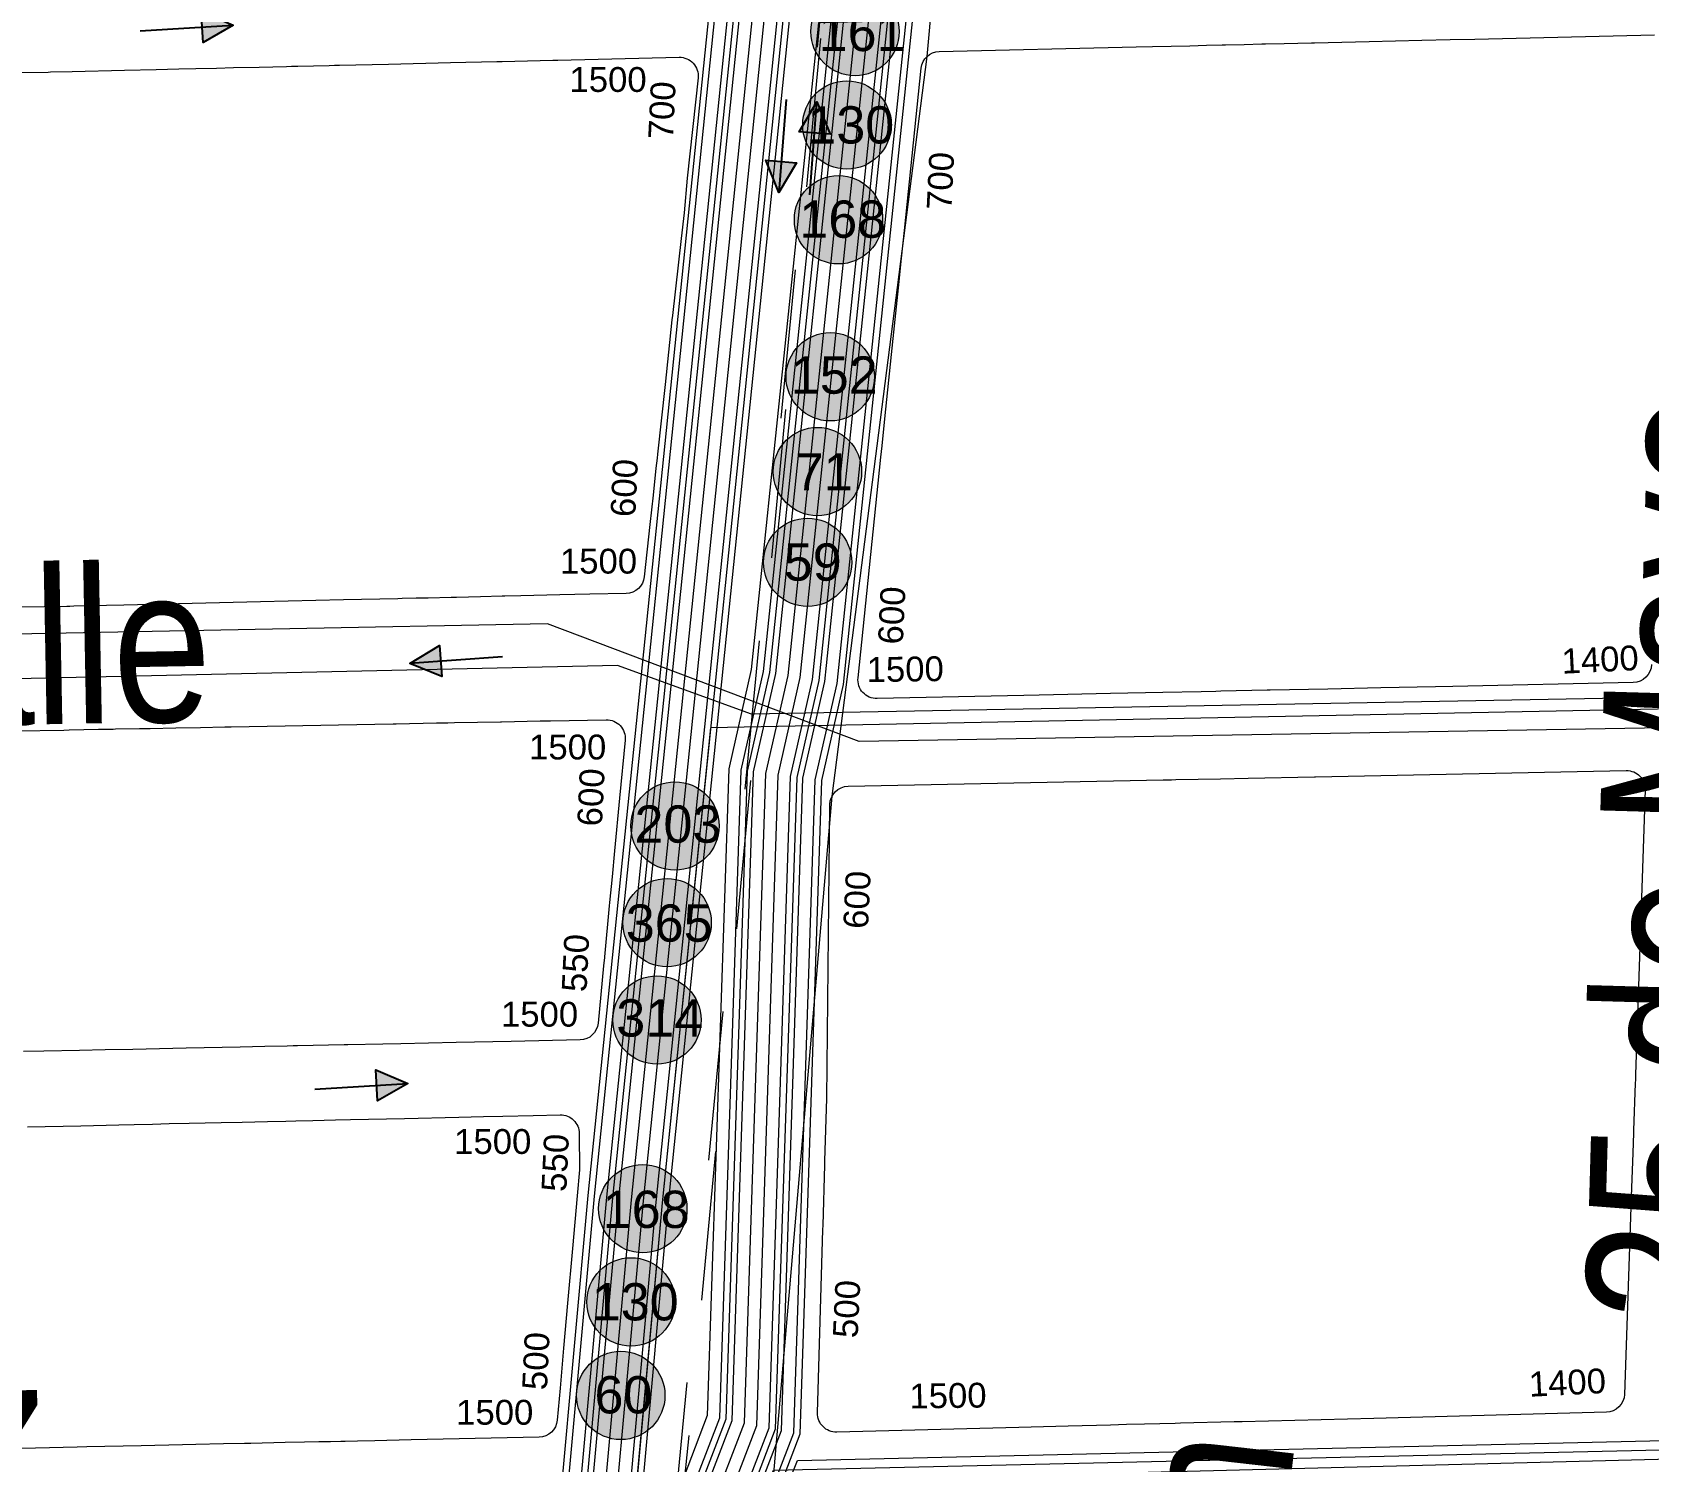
# Model space of a CAD drawing. Header units: millimetres. Extents: x 11558 to 23675, y 49449 to 61482.
# Drawn here: x 19502.2 to 19762.5, y 53955.4 to 54185.5 of the extents above; entities that cross this region are included whole.
import ezdxf

# ---------------------------------------------------------------- set-up
doc = ezdxf.new("R2010")
doc.units = ezdxf.units.MM
doc.linetypes.add('ACAD_ISO03W100', pattern=[30, 12, -18])
for name, color, linetype in [('0. plano base - nombres calles', 22, 'Continuous'), ('0. Plano Base - PLANO', 254, 'Continuous'), ('0. Plano base - sentido calles', 253, 'Continuous'), ('0.BARRIOS - DIVISIÓN', 12, 'ACAD_ISO03W100'), ('7. puesta en valor CC la lucila', 212, 'Continuous'), ('numeración', 7, 'Continuous')]:
    doc.layers.add(name, color=color, linetype=linetype)
for name, color, linetype, true_color in [('Linea 130 IDA', 7, 'Continuous', 0x26921c), ('Linea 130 REGRESO', 7, 'Continuous', 0x7a5c00), ('Linea 133 ida', 7, 'Continuous', 0x940000), ('Linea 152 IDA', 7, 'Continuous', 0x070721), ('Linea 152 REGRESO', 7, 'Continuous', 0xff0a0a), ('Linea 161 ida', 7, 'Continuous', 0xd16b6b), ('linea 161 vuelta', 7, 'Continuous', 0x9d070c), ('Linea 168 IDA', 7, 'Continuous', 0x1a1a1a), ('Linea 168 REGRESO', 7, 'Continuous', 0x330000), ('Linea 184 REGRESO', 7, 'Continuous', 0x18f75b), ('Linea 19 Estación Carapachay', 7, 'Continuous', 0xa80000), ('Linea 19 Plaza Miserere', 7, 'Continuous', 0x575757), ('Linea 203 IDA', 7, 'Continuous', 0xc2c200), ('Linea 203 REGRESO', 7, 'Continuous', 0x9e7700), ('Linea 21 IDA Ramal F', 7, 'Continuous', 0x001861), ('Linea 21 IDA Ramal G', 7, 'Continuous', 0x001861), ('Linea 314 IDA', 7, 'Continuous', 0x141414), ('Linea 314 REGRESO', 7, 'Continuous', 0xe00000), ('Linea 365 IDA', 7, 'Continuous', 0xdb6e00), ('Linea 365 REGRESO', 7, 'Continuous', 0xcc3300), ('Linea 59 Por Barrio Golf IDA', 7, 'Continuous', 0x007038), ('Linea 59 Por Barrio Golf VUELTA', 7, 'Continuous', 0xffd147), ('Linea 59 Por la Lucila IDA', 7, 'Continuous', 0x007038), ('Linea 60 Barracas VUELTA', 7, 'Continuous', 0xbcab76), ('Linea 60 Constitución-barramcas x Fleming IDA', 7, 'Continuous', 0x660000), ('Linea 60 Constitución-barrancas x Fleming VUELTA', 7, 'Continuous', 0xbcab76), ('Linea 71 IDA', 7, 'Continuous', 0xff2424), ('Linea 71 REGRESO', 7, 'Continuous', 0x2e62ff)]:
    doc.layers.add(name, color=color, linetype=linetype, true_color=true_color)
doc.layers.get('7. puesta en valor CC la lucila').off()
doc.styles.get("Standard").update_dxf_attribs({"font": 'arial.ttf'})

# ---------------------------------------------------------------- blocks, each defined once
blk = doc.blocks.new('MANZANAS')
at = {"layer": '0. Plano Base - PLANO', "color": 0, "linetype": 'Continuous', "lineweight": 5}
for points in [[(5639761.08, 6178254.13, -0.397529), (5639759.81, 6178250.21), (5639734.32, 6178236.28), (5639731.87, 6178234.94), (5639724.15, 6178230.72), (5639716.64, 6178226.62), (5639708.48, 6178222.15), (5639708.05, 6178221.92), (5639701.52, 6178218.35), (5639700.81, 6178217.96), (5639698.74, 6178216.83), (5639693.34, 6178213.88), (5639685.92, 6178209.82), (5639675.84, 6178204.32), (5639673.67, 6178203.13), (5639652.93, 6178191.79, -0.451075), (5639648.7, 6178193.32), (5639635.57, 6178226.57), (5639634.9, 6178228.28), (5639633.3, 6178232.33), (5639631.57, 6178236.71), (5639628.53, 6178244.4), (5639625.52, 6178252.03), (5639623.75, 6178256.51), (5639622.11, 6178260.67), (5639612.45, 6178285.12, -0.377707), (5639613.8, 6178288.85), (5639641.58, 6178304.11), (5639643.9, 6178305.38), (5639649.17, 6178308.27), (5639651.53, 6178309.57), (5639653.72, 6178310.78), (5639654.22, 6178311.05), (5639656.86, 6178312.5), (5639659.32, 6178313.85), (5639659.84, 6178314.14), (5639662.5, 6178315.6), (5639666.37, 6178317.72), (5639666.79, 6178317.95), (5639674.5, 6178322.19), (5639681.94, 6178326.28), (5639685.91, 6178328.46), (5639689.42, 6178330.39), (5639714.79, 6178344.32, -0.431742)], [(5639484.1, 6178217.62), (5639487.98, 6178219.75), (5639488.32, 6178219.94), (5639491.38, 6178221.62), (5639498.79, 6178225.7), (5639503.23, 6178228.13), (5639506.43, 6178229.89), (5639508.83, 6178231.21), (5639511.77, 6178232.83), (5639514.14, 6178234.13), (5639517.77, 6178236.12), (5639521.62, 6178238.24), (5639522.35, 6178238.64), (5639523.26, 6178239.14), (5639527.64, 6178241.55), (5639528.42, 6178241.98), (5639529.13, 6178242.37), (5639536.05, 6178246.17), (5639544.78, 6178250.97), (5639551.34, 6178254.57), (5639552.1, 6178254.99), (5639559.21, 6178258.9), (5639559.86, 6178259.26), (5639559.93, 6178259.3), (5639577.05, 6178268.7, -0.453026), (5639581.29, 6178267.16), (5639587.19, 6178252.04), (5639589.31, 6178246.84), (5639590.79, 6178242.98), (5639595.26, 6178231.32), (5639595.52, 6178230.66), (5639599.32, 6178220.93), (5639603.42, 6178210.41), (5639603.67, 6178209.78), (5639604.25, 6178208.28), (5639605.84, 6178204.21), (5639607.57, 6178199.78), (5639610.64, 6178191.91, -0.376433), (5639609.29, 6178188.19), (5639604.15, 6178185.37), (5639599.92, 6178183.04), (5639594.41, 6178180.02), (5639592.17, 6178178.79), (5639591.77, 6178178.56), (5639588.71, 6178176.89), (5639585.34, 6178175.03), (5639584.59, 6178174.62), (5639581.35, 6178172.84), (5639579.63, 6178171.89), (5639577.67, 6178170.82), (5639577.03, 6178170.47), (5639569.39, 6178166.27), (5639557.67, 6178159.83), (5639546.11, 6178153.47), (5639538.39, 6178149.23), (5639533.48, 6178146.53), (5639531.33, 6178145.35), (5639530.73, 6178145.02), (5639530.33, 6178144.8), (5639523.85, 6178141.29)], [(5639532.35, 6178123.27), (5639539.08, 6178126.93), (5639539.83, 6178127.34), (5639543.99, 6178129.61), (5639546.06, 6178130.73), (5639546.38, 6178130.91), (5639549.8, 6178132.76), (5639551.12, 6178133.48), (5639551.31, 6178133.58), (5639554.93, 6178135.55), (5639558.39, 6178137.44), (5639561.87, 6178139.33), (5639562.74, 6178139.8), (5639570.4, 6178143.97), (5639577.92, 6178148.06), (5639585.64, 6178152.26), (5639586.1, 6178152.51), (5639591.79, 6178155.6), (5639593.39, 6178156.48), (5639594.32, 6178156.98), (5639600.86, 6178160.54), (5639600.97, 6178160.6), (5639606.44, 6178163.58), (5639607.92, 6178164.38), (5639615.81, 6178168.67, -0.448056), (5639620.03, 6178167.16), (5639623.54, 6178158.46), (5639626.74, 6178150.53), (5639628.3, 6178146.66), (5639629.87, 6178142.79), (5639630.06, 6178142.31), (5639633.16, 6178134.64), (5639633.2, 6178134.54), (5639633.7, 6178133.31), (5639637.17, 6178124.73, -0.380565), (5639635.83, 6178120.97), (5639626.08, 6178115.64), (5639618.31, 6178111.4), (5639610.49, 6178107.12), (5639607.98, 6178105.75), (5639603, 6178103.03), (5639602.5, 6178102.76), (5639595.89, 6178099.15), (5639595.3, 6178098.82), (5639594.44, 6178098.35), (5639591.29, 6178096.63), (5639587.79, 6178094.72), (5639580.17, 6178090.55), (5639572.63, 6178086.43), (5639568.73, 6178084.3), (5639565.1, 6178082.32), (5639560.05, 6178079.56), (5639557.2, 6178078)], [(5639563.33, 6178067.54), (5639570.85, 6178071.66), (5639576.21, 6178074.6), (5639578.38, 6178075.79), (5639581, 6178077.23), (5639583.33, 6178078.51), (5639586.16, 6178080.06), (5639590.68, 6178082.54), (5639593.67, 6178084.18), (5639597.23, 6178086.13), (5639599.83, 6178087.55), (5639601.22, 6178088.32), (5639603.62, 6178089.63), (5639606.85, 6178091.4), (5639608.96, 6178092.56), (5639616.56, 6178096.73), (5639624.25, 6178100.94), (5639627.71, 6178102.84), (5639630.45, 6178104.34), (5639634.76, 6178106.7), (5639638.56, 6178108.79, -0.419222), (5639642.66, 6178107.56), (5639645.38, 6178102.38), (5639646.98, 6178098.5), (5639650.23, 6178090.61), (5639653.59, 6178082.47), (5639656.36, 6178075.73), (5639658.83, 6178069.73), (5639660.8, 6178064.96, -0.382378), (5639659.47, 6178061.19), (5639641.41, 6178051.31), (5639636.26, 6178048.49), (5639633.83, 6178047.16), (5639632.08, 6178046.2), (5639631.44, 6178045.85), (5639629.99, 6178045.06), (5639628.34, 6178044.16), (5639626.3, 6178043.04), (5639623.59, 6178041.56), (5639618.76, 6178038.91), (5639617.86, 6178038.42), (5639614.89, 6178036.8), (5639610.96, 6178034.65), (5639609.06, 6178033.61), (5639603.24, 6178030.42), (5639595.58, 6178026.23), (5639594.19, 6178025.47), (5639588.3, 6178022.25), (5639585.78, 6178020.87)]]:
    blk.add_lwpolyline(points, format="xyb", dxfattribs=at)
blk.add_lwpolyline([(5639697.46, 6178085.33), (5639684.6, 6178111.94), (5639684.32, 6178112.53), (5639680.08, 6178121.31), (5639679.89, 6178121.72), (5639679.79, 6178121.9), (5639675.44, 6178130.91), (5639654.07, 6178173.14, -0.405224), (5639655.31, 6178177.13), (5639699.83, 6178201.41), (5639701.05, 6178202.07), (5639701.66, 6178202.4), (5639707.95, 6178205.83), (5639711.88, 6178207.98), (5639721.27, 6178213.09), (5639721.39, 6178213.16), (5639765.34, 6178237.12, -0.430242), (5639769.49, 6178235.78), (5639789.22, 6178194.38), (5639789.58, 6178193.63), (5639789.81, 6178193.14), (5639793.09, 6178186.26), (5639793.27, 6178185.9), (5639794.66, 6178182.98), (5639797.04, 6178177.98), (5639811.38, 6178147.88, -0.396725), (5639810.12, 6178143.97), (5639777.33, 6178125.84), (5639758.76, 6178115.58), (5639758.61, 6178115.5), (5639757.65, 6178114.97), (5639750.07, 6178110.79), (5639749.34, 6178110.38), (5639747.18, 6178109.19), (5639745.01, 6178107.99), (5639742.49, 6178106.6), (5639740.23, 6178105.35), (5639734.26, 6178102.05), (5639727.31, 6178098.21), (5639701.61, 6178084.01, -0.430381)], format="xyb", close=True, dxfattribs=at)
blk = doc.blocks.new('59 ida')
at = {"layer": 'Linea 59 Por la Lucila IDA', "lineweight": 211, "true_color": 0xededed}
h = blk.add_hatch(color=7, dxfattribs=at)
h.dxf.hatch_style = 1
edge = h.paths.add_edge_path()
edge.add_arc((0, 0), 7.11, 0, 360)
at = {"layer": 'Linea 59 Por la Lucila IDA', "lineweight": 9}
blk.add_circle((0, 0), 7.11, dxfattribs=at)
at = {"layer": 'Linea 59 Por la Lucila IDA', "lineweight": 15, "insert": (-3.84, 3.05), "char_height": 6, "attachment_point": 1}
blk.add_mtext_dynamic_manual_height_columns('59', width=16.4579, gutter_width=12.5, heights=[0], dxfattribs=at)
blk = doc.blocks.new('60 vuelta')
at = {"layer": 'Linea 60 Constitución-barrancas x Fleming VUELTA', "lineweight": 211, "true_color": 0xededed}
h = blk.add_hatch(color=7, dxfattribs=at)
h.dxf.hatch_style = 1
edge = h.paths.add_edge_path()
edge.add_arc((0, 0), 7.11, 0, 360)
at = {"layer": 'Linea 60 Barracas VUELTA', "lineweight": 9}
blk.add_circle((0, 0), 7.11, dxfattribs=at)
at = {"layer": 'Linea 60 Barracas VUELTA', "lineweight": 15, "insert": (-4.24, 3.11), "char_height": 6, "attachment_point": 1}
blk.add_mtext_dynamic_manual_height_columns('60', width=16.4579, gutter_width=12.5, heights=[0], dxfattribs=at)
blk = doc.blocks.new('71 vuelta')
at = {"layer": 'Linea 71 REGRESO', "lineweight": 211, "true_color": 0xededed}
h = blk.add_hatch(color=7, dxfattribs=at)
h.dxf.hatch_style = 1
edge = h.paths.add_edge_path()
edge.add_arc((0, 0), 7.11, 0, 360)
at = {"layer": 'Linea 71 REGRESO', "lineweight": 9}
blk.add_circle((0, 0), 7.11, dxfattribs=at)
at = {"layer": 'Linea 71 REGRESO', "lineweight": 15, "insert": (-3.64, 2.95), "char_height": 6, "attachment_point": 1}
blk.add_mtext_dynamic_manual_height_columns('71', width=16.4579, gutter_width=12.5, heights=[0], dxfattribs=at)
blk = doc.blocks.new('130 ida')
at = {"layer": 'Linea 130 IDA', "lineweight": 211, "true_color": 0xededed}
h = blk.add_hatch(color=7, dxfattribs=at)
h.dxf.hatch_style = 1
edge = h.paths.add_edge_path()
edge.add_arc((0, 0), 7.11, 0, 360)
at = {"layer": 'Linea 130 IDA', "lineweight": 9}
blk.add_circle((0, 0), 7.11, dxfattribs=at)
at = {"layer": 'Linea 130 IDA', "lineweight": 211, "insert": (-6.31, 3.02), "char_height": 6, "attachment_point": 1}
blk.add_mtext_dynamic_manual_height_columns('130', width=19.512, gutter_width=12.5, heights=[0], dxfattribs=at)
blk = doc.blocks.new('130 vuelta')
at = {"layer": 'Linea 130 REGRESO', "lineweight": 211, "true_color": 0xededed}
h = blk.add_hatch(color=7, dxfattribs=at)
h.dxf.hatch_style = 1
edge = h.paths.add_edge_path()
edge.add_arc((0, 0), 7.11, 0, 360)
at = {"layer": 'Linea 130 REGRESO', "lineweight": 9}
blk.add_circle((0, 0), 7.11, dxfattribs=at)
at = {"layer": 'Linea 130 REGRESO', "lineweight": 211, "insert": (-6.36, 3.02), "char_height": 6, "attachment_point": 1}
blk.add_mtext_dynamic_manual_height_columns('130', width=7.0238, gutter_width=12.5, heights=[0], dxfattribs=at)
blk = doc.blocks.new('152 vuelta')
at = {"layer": 'Linea 152 REGRESO', "lineweight": 211, "true_color": 0xededed}
h = blk.add_hatch(color=7, dxfattribs=at)
h.dxf.hatch_style = 1
edge = h.paths.add_edge_path()
edge.add_arc((0, 0), 7.11, 0, 360)
at = {"layer": 'Linea 152 REGRESO', "lineweight": 9}
blk.add_circle((0, 0), 7.11, dxfattribs=at)
at = {"layer": 'Linea 152 REGRESO', "lineweight": 15, "insert": (-6.34, 3.27), "char_height": 6, "attachment_point": 1}
blk.add_mtext_dynamic_manual_height_columns('152', width=16.4579, gutter_width=12.5, heights=[0], dxfattribs=at)
blk = doc.blocks.new('161 ida')
at = {"layer": 'Linea 161 ida', "lineweight": 211, "true_color": 0xededed}
h = blk.add_hatch(color=7, dxfattribs=at)
h.dxf.hatch_style = 1
edge = h.paths.add_edge_path()
edge.add_arc((0, 0), 7.11, 0, 360)
at = {"layer": 'Linea 161 ida', "lineweight": 9}
blk.add_circle((0, 0), 7.11, dxfattribs=at)
at = {"layer": 'Linea 161 ida', "lineweight": 15, "insert": (-5.85, 2.85), "char_height": 6, "attachment_point": 1}
blk.add_mtext_dynamic_manual_height_columns('161', width=16.4579, gutter_width=12.5, heights=[0], dxfattribs=at)
blk = doc.blocks.new('168 vuelta')
at = {"layer": 'Linea 168 IDA', "lineweight": 211, "true_color": 0xededed}
h = blk.add_hatch(color=7, dxfattribs=at)
h.dxf.hatch_style = 1
edge = h.paths.add_edge_path()
edge.add_arc((0, 0), 7.11, 0, 360)
at = {"layer": 'Linea 168 IDA', "lineweight": 9}
blk.add_circle((0, 0), 7.11, dxfattribs=at)
at = {"layer": 'Linea 168 IDA', "lineweight": 15, "insert": (-6.45, 2.89), "char_height": 6, "attachment_point": 1}
blk.add_mtext_dynamic_manual_height_columns('168', width=16.4579, gutter_width=12.5, heights=[0], dxfattribs=at)
blk = doc.blocks.new('168 ida')
at = {"layer": 'Linea 168 REGRESO', "lineweight": 211, "true_color": 0xededed}
h = blk.add_hatch(color=7, dxfattribs=at)
h.dxf.hatch_style = 1
edge = h.paths.add_edge_path()
edge.add_arc((0, 0), 7.11, 0, 360)
at = {"layer": 'Linea 168 REGRESO', "lineweight": 9}
blk.add_circle((0, 0), 7.11, dxfattribs=at)
at = {"layer": 'Linea 168 REGRESO', "lineweight": 15, "insert": (-6.3, 3.1), "char_height": 6, "attachment_point": 1}
blk.add_mtext_dynamic_manual_height_columns('168', width=16.4579, gutter_width=12.5, heights=[0], dxfattribs=at)
blk = doc.blocks.new('203 vuelta')
at = {"layer": 'Linea 203 REGRESO', "lineweight": 211, "true_color": 0xededed}
h = blk.add_hatch(color=7, dxfattribs=at)
h.dxf.hatch_style = 1
edge = h.paths.add_edge_path()
edge.add_arc((0, 0), 7.11, 0, 360)
at = {"layer": 'Linea 203 REGRESO', "lineweight": 9}
blk.add_circle((0, 0), 7.11, dxfattribs=at)
at = {"layer": 'Linea 203 REGRESO', "lineweight": 15, "insert": (-6.52, 3.31), "char_height": 6, "attachment_point": 1}
blk.add_mtext_dynamic_manual_height_columns('203', width=16.4579, gutter_width=12.5, heights=[0], dxfattribs=at)
blk = doc.blocks.new('314 vuelta')
at = {"layer": 'Linea 314 REGRESO', "lineweight": 211, "true_color": 0xededed}
h = blk.add_hatch(color=7, dxfattribs=at)
h.dxf.hatch_style = 1
edge = h.paths.add_edge_path()
edge.add_arc((0, 0), 7.11, 0, 360)
at = {"layer": 'Linea 314 REGRESO', "lineweight": 9}
blk.add_circle((0, 0), 7.11, dxfattribs=at)
at = {"layer": 'Linea 314 REGRESO', "lineweight": 211, "insert": (-6.55, 3.33), "char_height": 6, "attachment_point": 1}
blk.add_mtext_dynamic_manual_height_columns('314', width=8.0914, gutter_width=12.5, heights=[0], dxfattribs=at)
blk = doc.blocks.new('365 vuelta')
at = {"layer": 'Linea 365 REGRESO', "lineweight": 211, "true_color": 0xededed}
h = blk.add_hatch(color=7, dxfattribs=at)
h.dxf.hatch_style = 1
edge = h.paths.add_edge_path()
edge.add_arc((0, 0), 7.11, 0, 360)
at = {"layer": 'Linea 365 REGRESO', "lineweight": 9}
blk.add_circle((0, 0), 7.11, dxfattribs=at)
at = {"layer": 'Linea 365 REGRESO', "lineweight": 211, "insert": (-6.65, 2.93), "char_height": 6, "attachment_point": 1}
blk.add_mtext_dynamic_manual_height_columns('365', width=11.0529, gutter_width=12.5, heights=[0], dxfattribs=at)

msp = doc.modelspace()

# ---------------------------------------------------------------- hatches: boundary and pattern name
at = {"layer": '0. Plano base - sentido calles', "linetype": 'Continuous', "lineweight": 25, "ltscale": 2, "true_color": 0x1a1a1a}
h = msp.add_hatch(color=250, dxfattribs=at)
h.dxf.hatch_style = 1
h.paths.add_polyline_path([(19534.53, 54186.7), (19529.39, 54188.89), (19529.54, 54186.39)])
h.paths.add_polyline_path([(19534.53, 54186.7), (19529.54, 54186.39), (19529.69, 54183.9)])
h = msp.add_hatch(color=250, dxfattribs=at)
h.dxf.hatch_style = 1
h.paths.add_polyline_path([(19628.54, 54174.33), (19625.66, 54169.54), (19628.15, 54169.34)])
h.paths.add_polyline_path([(19628.54, 54174.33), (19628.15, 54169.34), (19630.65, 54169.15)])
h = msp.add_hatch(color=250, dxfattribs=at)
h.dxf.hatch_style = 1
h.paths.add_polyline_path([(19622.39, 54159.76), (19625.27, 54164.55), (19622.78, 54164.75)])
h.paths.add_polyline_path([(19622.39, 54159.76), (19622.78, 54164.75), (19620.29, 54164.94)])
h = msp.add_hatch(color=250, dxfattribs=at)
h.dxf.hatch_style = 1
h.paths.add_polyline_path([(19562.96, 54083.95), (19568.13, 54081.82), (19567.95, 54084.31)])
h.paths.add_polyline_path([(19562.96, 54083.95), (19567.95, 54084.31), (19567.77, 54086.81)])
h = msp.add_hatch(color=250, dxfattribs=at)
h.dxf.hatch_style = 1
h.paths.add_polyline_path([(19562.64, 54016.34), (19557.5, 54018.53), (19557.65, 54016.03)])
h.paths.add_polyline_path([(19562.64, 54016.34), (19557.65, 54016.03), (19557.8, 54013.54)])

# ---------------------------------------------------------------- linework, layer by layer
at = {"layer": '0. Plano base - sentido calles', "color": 250, "linetype": 'Continuous', "lineweight": 25, "ltscale": 2, "true_color": 0x1a1a1a}
for points in [[(19519.56, 54185.79), (19534.53, 54186.7), (19529.69, 54183.9), (19529.39, 54188.89), (19534.53, 54186.7)], [(19623.56, 54174.72), (19622.39, 54159.76), (19620.29, 54164.94), (19625.27, 54164.55), (19622.39, 54159.76)], [(19627.38, 54159.37), (19628.54, 54174.33), (19630.65, 54169.15), (19625.66, 54169.54), (19628.54, 54174.33)], [(19577.93, 54085.03), (19562.96, 54083.95), (19567.77, 54086.81), (19568.13, 54081.82), (19562.96, 54083.95)], [(19547.67, 54015.43), (19562.64, 54016.34), (19557.8, 54013.54), (19557.5, 54018.53), (19562.64, 54016.34)]]:
    msp.add_lwpolyline(points, dxfattribs=at)
at = {"layer": '0.BARRIOS - DIVISIÓN', "color": 14, "lineweight": 18, "ltscale": 2}
for points in [[(19746.68, 55789.02), (19726.12, 55476.55), (19705.29, 55342.21), (19682.91, 54948.63), (19661.94, 54643.15), (19640.4, 54304.03), (19607.91, 53959.65), (19567.75, 53570.63), (19550.03, 53389.45), (19077.25, 53357.53), (18962.05, 53342.81), (18817.78, 53351.07), (18595.68, 53358.57), (18202.92, 53380.53), (17765.7, 53372.91), (17659.73, 53390.45), (17637.92, 53679.7), (17639.89, 53799.72), (17625.59, 53940.22), (17597.55, 54075.9), (17579.24, 54125.09), (17580.44, 54241.86), (17585.92, 54374.44), (17552.48, 55699.13)], [(20104.45, 53325.35), (19550.03, 53389.45), (19587.83, 53765.14), (19640.4, 54304.03), (19661.94, 54643.15), (19682.91, 54948.63), (19694.1, 55145.42), (19705.29, 55342.21), (19726.12, 55476.55), (19746.67, 55788.87)]]:
    msp.add_lwpolyline(points, dxfattribs=at)
at = {"layer": 'Linea 130 IDA', "lineweight": 15}
msp.add_lwpolyline([(19619.32, 54239.28), (19594.64, 53998.01), (19581.38, 53852.21), (19557.85, 53617.71), (19557.94, 53604.22), (19529.16, 53325.04)], dxfattribs=at)
at = {"layer": 'Linea 130 REGRESO', "lineweight": 15}
msp.add_lwpolyline([(19550.19, 53372.79), (19566.86, 53533.96), (19587.7, 53735.63), (19609.72, 53948.66), (19614.87, 53962.1), (19618.32, 54066.49), (19621.9, 54082.33), (19645.87, 54312.66)], dxfattribs=at)
at = {"layer": 'Linea 133 ida', "lineweight": 15}
msp.add_lwpolyline([(19562.59, 53365.53), (19583.19, 53563.54), (19603.79, 53766.03), (19616.26, 53891.75), (19630.97, 54062.57), (19646.27, 54181.66), (19657.19, 54298.97), (19673.26, 54494.3), (19682.32, 54637.76), (19691.69, 54754.78, 0.452211), (19684.26, 54762.45, -0.013337), (19426.39, 54756.93), (18399.86, 54732.21), (15988.39, 54664.92)], format="xyb", dxfattribs=at)
at = {"layer": 'Linea 152 IDA', "lineweight": 15}
msp.add_lwpolyline([(19754.82, 56087.71), (19741.25, 55892.05), (19729.38, 55709.75), (19715.79, 55481.66), (19696.14, 55338.26), (19685.29, 55195.47), (19660.5, 54759.56), (19646.01, 54524.26), (19634.42, 54303.04), (19627.28, 54238.43), (19602.6, 53997.24), (19589.35, 53851.45), (19565.85, 53617.33), (19565.94, 53603.83), (19537.12, 53324.22)], dxfattribs=at)
at = {"layer": 'Linea 152 REGRESO', "lineweight": 15}
msp.add_lwpolyline([(19548.21, 53372.99), (19564.87, 53534.16), (19585.71, 53735.83), (19607.76, 53949.13), (19612.88, 53962.5), (19616.33, 54066.75), (19619.92, 54082.65), (19643.88, 54312.85)], dxfattribs=at)
at = {"layer": 'Linea 161 ida', "lineweight": 15}
msp.add_lwpolyline([(20452.74, 54205.94), (19628.78, 54187.07), (19617.95, 54082.98), (19614.33, 54067), (19610.89, 53962.9), (19605.8, 53949.6), (19583.72, 53736.04), (19562.88, 53534.37), (19546.22, 53373.2)], dxfattribs=at)
at = {"layer": 'linea 161 vuelta', "lineweight": 15}
msp.add_lwpolyline([(20346.65, 54088.05), (19611.42, 54073.56), (19603.6, 53997.14), (19590.34, 53851.35), (19566.85, 53617.28), (19566.94, 53603.78), (19538.11, 53324.12)], dxfattribs=at)
at = {"layer": 'Linea 168 IDA', "lineweight": 15}
msp.add_lwpolyline([(20802.45, 56139.06), (20776.13, 55948.55), (20759.69, 55833.4), (20740.96, 55711.43), (20729.79, 55641.6), (20718.33, 55573.74), (20706.75, 55504.58), (20643.32, 55510.18), (20326.93, 55516.19), (20163.37, 55508.06), (19948.21, 55500.25), (19718.27, 55489.7), (19717.78, 55481.46), (19698.13, 55338.05), (19687.29, 55195.33), (19662.5, 54759.44), (19648, 54524.15), (19636.42, 54302.88), (19629.27, 54238.22), (19604.59, 53997.04), (19591.34, 53851.26), (19567.85, 53617.24), (19567.94, 53603.73), (19539.11, 53324.02)], dxfattribs=at)
at = {"layer": 'Linea 168 REGRESO', "lineweight": 15}
msp.add_lwpolyline([(19558.15, 53371.96), (19574.81, 53533.14), (19595.66, 53734.81), (19617.57, 53946.79), (19622.82, 53960.49), (19626.29, 54065.47), (19629.81, 54081.03), (19653.84, 54311.88), (19664.22, 54427.34), (19677.9, 54639.66), (19680.33, 54654.29), (19689.63, 54786.09), (19692.85, 54831.97), (19695.1, 54863.39), (19697.27, 54905.02), (19705.27, 55007.43), (19705.17, 55020.47), (19714.21, 55126.09), (20665.84, 55151.47)], dxfattribs=at)
at = {"layer": 'Linea 184 REGRESO', "lineweight": 15}
msp.add_lwpolyline([(19559.15, 53371.86), (19618.58, 53946.79), (19621.52, 53954.06), (19769.06, 53957.45), (19772.53, 54078.63), (19617.99, 54075.77), (19596.44, 54083.61), (18925.72, 54068.75), (18922.92, 54234.62)], dxfattribs=at)
at = {"layer": 'Linea 19 Estación Carapachay', "lineweight": 15}
msp.add_lwpolyline([(19554.17, 53372.37), (19570.83, 53533.55), (19591.68, 53735.22), (19613.65, 53947.72), (19618.85, 53961.29), (19622.31, 54065.98), (19625.85, 54081.68), (19649.86, 54312.27)], dxfattribs=at)
at = {"layer": 'Linea 19 Plaza Miserere', "lineweight": 15}
msp.add_lwpolyline([(19744.87, 56088.72), (19731.28, 55892.72), (19719.4, 55710.37), (19705.83, 55482.63), (19686.2, 55339.32), (19675.31, 55196.13), (19650.52, 54760.15), (19636.02, 54524.83), (19624.45, 54303.85), (19617.33, 54239.49), (19592.65, 53998.2), (19579.39, 53852.4), (19555.85, 53617.8), (19555.94, 53604.31), (19527.17, 53325.25)], dxfattribs=at)
at = {"layer": 'Linea 203 IDA', "lineweight": 15}
msp.add_lwpolyline([(19652.84, 54311.98), (19628.82, 54081.19), (19625.29, 54065.6), (19621.83, 53960.69), (19616.59, 53947.02), (19594.67, 53734.91), (19573.82, 53533.24), (19557.16, 53372.07)], dxfattribs=at)
at = {"layer": 'Linea 203 REGRESO', "lineweight": 15}
msp.add_lwpolyline([(19743.87, 56088.82), (19730.28, 55892.79), (19718.4, 55710.43), (19704.84, 55482.73), (19685.2, 55339.42), (19674.32, 55196.2), (19649.52, 54760.21), (19635.02, 54524.89), (19623.46, 54303.94), (19616.34, 54239.59), (19591.65, 53998.29), (19578.4, 53852.49), (19554.85, 53617.85), (19554.94, 53604.36), (19526.18, 53325.35)], dxfattribs=at)
at = {"layer": 'Linea 21 IDA Ramal F', "lineweight": 15}
msp.add_lwpolyline([(19562.13, 53371.55), (19621.52, 53946.06), (19625.4, 53955.63), (19767.33, 53958.9), (19770.79, 54073.68), (19635.35, 54071.36), (19585.14, 54090.3), (18810.43, 54075.61), (18549.02, 54068.43), (18529.95, 54738.19), (17132.56, 54699.44), (17130.04, 54812.7), (17036.25, 54809.78), (17066.66, 55023.36), (17072.07, 55096.53), (17078.98, 55194.89), (16604.74, 55179.32), (16699.03, 55011.97)], dxfattribs=at)
at = {"layer": 'Linea 21 IDA Ramal G', "lineweight": 15}
msp.add_lwpolyline([(19622.95, 53952.26), (20411.33, 53972.28), (20470.78, 54275.39), (20494.77, 54407.29), (20513.17, 54549.42), (20496.95, 54581.51), (20505.09, 54623.89), (20525.52, 54644.72), (20544.92, 54759.6), (20570.29, 54957.7), (20595.5, 55147.39), (20621.65, 55352.1), (20642.15, 55506), (20328.39, 55511.93), (19744.84, 55486.31), (19754.73, 55639.59), (19754.32, 55654.77), (19762.07, 55774.32), (19763.11, 55794.19), (19772.61, 55942.01), (19778.52, 56030.41), (19782.19, 56099.71)], dxfattribs=at)
at = {"layer": 'Linea 314 IDA', "lineweight": 15}
msp.add_lwpolyline([(19644.88, 54312.75), (19620.91, 54082.49), (19617.32, 54066.62), (19613.88, 53962.3), (19608.74, 53948.89), (19586.71, 53735.73), (19565.86, 53534.06), (19549.2, 53372.89)], dxfattribs=at)
at = {"layer": 'Linea 314 REGRESO', "lineweight": 15}
msp.add_lwpolyline([(19755.82, 56087.61), (19742.25, 55891.98), (19730.38, 55709.68), (19716.79, 55481.56), (19697.14, 55338.15), (19686.29, 55195.4), (19661.5, 54759.5), (19647, 54524.2), (19635.42, 54302.96), (19628.27, 54238.32), (19603.6, 53997.14), (19590.34, 53851.35), (19566.85, 53617.28), (19566.94, 53603.78), (19538.11, 53324.12)], dxfattribs=at)
at = {"layer": 'Linea 365 IDA', "lineweight": 15}
msp.add_lwpolyline([(19656.82, 54311.59), (19632.77, 54080.54), (19629.28, 54065.08), (19625.8, 53959.89), (19620.52, 53946.08), (19598.64, 53734.5), (19577.8, 53532.83), (19561.14, 53371.65)], dxfattribs=at)
at = {"layer": 'Linea 365 REGRESO', "lineweight": 15}
msp.add_lwpolyline([(19747.85, 56088.42), (19734.27, 55892.52), (19722.39, 55710.18), (19708.82, 55482.34), (19689.18, 55339), (19678.31, 55195.93), (19653.51, 54759.97), (19639.02, 54524.66), (19627.44, 54303.61), (19620.32, 54239.17), (19595.63, 53997.91), (19582.38, 53852.11), (19558.85, 53617.66), (19558.94, 53604.17), (19530.15, 53324.94)], dxfattribs=at)
at = {"layer": 'Linea 59 Por Barrio Golf VUELTA', "lineweight": 15}
msp.add_lwpolyline([(19750.84, 56088.11), (19737.26, 55892.32), (19725.39, 55710), (19711.81, 55482.05), (19692.16, 55338.68), (19681.3, 55195.73), (19656.51, 54759.8), (19642.01, 54524.49), (19630.44, 54303.37), (19623.3, 54238.85), (19598.62, 53997.62), (19585.36, 53851.83), (19561.85, 53617.52), (19561.94, 53604.02), (19533.14, 53324.63)], dxfattribs=at)
at = {"layer": 'Linea 59 Por la Lucila IDA', "lineweight": 15}
msp.add_lwpolyline([(19556.16, 53372.17), (19572.82, 53533.34), (19593.67, 53735.01), (19615.61, 53947.25), (19620.83, 53960.89), (19624.3, 54065.72), (19627.83, 54081.35), (19651.85, 54312.08)], dxfattribs=at)
at = {"layer": 'Linea 60 Constitución-barramcas x Fleming IDA', "lineweight": 15}
msp.add_lwpolyline([(19560.14, 53371.76), (19576.8, 53532.93), (19597.65, 53734.6), (19619.53, 53946.32), (19624.81, 53960.09), (19628.28, 54065.21), (19631.79, 54080.7), (19655.83, 54311.69)], dxfattribs=at)
at = {"layer": 'Linea 60 Constitución-barrancas x Fleming VUELTA', "lineweight": 15}
msp.add_lwpolyline([(19531.15, 53324.84), (19559.94, 53604.12), (19559.85, 53617.61), (19583.37, 53852.02), (19596.63, 53997.81), (19621.31, 54239.06), (19628.44, 54303.53), (19640.02, 54524.6), (19654.51, 54759.91), (19679.31, 55195.86), (19690.17, 55338.9), (19709.82, 55482.24), (19723.39, 55710.12), (19735.27, 55892.45), (19748.85, 56088.31)], dxfattribs=at)
at = {"layer": 'Linea 71 IDA', "lineweight": 15}
msp.add_lwpolyline([(19535.13, 53324.43), (19563.94, 53603.93), (19563.85, 53617.42), (19587.35, 53851.64), (19600.61, 53997.43), (19625.29, 54238.64), (19632.43, 54303.21), (19644.01, 54524.38), (19658.5, 54759.68), (19683.3, 55195.6), (19694.15, 55338.47), (19713.8, 55481.85), (19727.38, 55709.87), (19739.26, 55892.18), (19752.83, 56087.91)], dxfattribs=at)
at = {"layer": 'Linea 71 REGRESO', "lineweight": 15}
msp.add_lwpolyline([(19552.18, 53372.58), (19568.84, 53533.75), (19589.69, 53735.42), (19611.69, 53948.19), (19616.86, 53961.7), (19620.31, 54066.23), (19623.88, 54082), (19647.86, 54312.46)], dxfattribs=at)

# ---------------------------------------------------------------- block references
at = {"layer": '0. Plano Base - PLANO', "color": 28, "lineweight": 5, "true_color": 0x0d0d0d, "rotation": 332.5463477508169}
msp.add_blockref('MANZANAS', (-7833237.48, -2828296.13), dxfattribs=at)
at = {"layer": '7. puesta en valor CC la lucila', "color": 250, "lineweight": 30, "rotation": 332.5463477508169}
msp.add_blockref('MANZANAS', (-7833237.48, -2828296.13), dxfattribs=at)
at = {"layer": 'Linea 130 IDA', "lineweight": 15}
msp.add_blockref('130 ida', (19598.6, 53981.17), dxfattribs=at)
at = {"layer": 'Linea 130 REGRESO', "lineweight": 15}
msp.add_blockref('130 vuelta', (19633.36, 54170.62), dxfattribs=at)
at = {"layer": 'Linea 152 REGRESO', "lineweight": 15}
msp.add_blockref('152 vuelta', (19630.68, 54130.1), dxfattribs=at)
at = {"layer": 'Linea 161 ida', "lineweight": 15}
msp.add_blockref('161 ida', (19634.67, 54185.67), dxfattribs=at)
at = {"layer": 'Linea 168 IDA', "lineweight": 15}
msp.add_blockref('168 vuelta', (19600.5, 53996.18), dxfattribs=at)
at = {"layer": 'Linea 168 REGRESO', "lineweight": 15}
msp.add_blockref('168 ida', (19632.01, 54155.37), dxfattribs=at)
at = {"layer": 'Linea 203 REGRESO', "lineweight": 15}
msp.add_blockref('203 vuelta', (19605.68, 54057.78), dxfattribs=at)
at = {"layer": 'Linea 314 REGRESO', "lineweight": 15}
msp.add_blockref('314 vuelta', (19602.78, 54026.55), dxfattribs=at)
at = {"layer": 'Linea 365 REGRESO', "lineweight": 15}
msp.add_blockref('365 vuelta', (19604.41, 54042.22), dxfattribs=at)
at = {"layer": 'Linea 59 Por Barrio Golf IDA', "lineweight": 15}
msp.add_blockref('59 ida', (19627.04, 54100.22), dxfattribs=at)
at = {"layer": 'Linea 60 Constitución-barrancas x Fleming VUELTA', "lineweight": 15}
msp.add_blockref('60 vuelta', (19596.96, 53966.11), dxfattribs=at)
at = {"layer": 'Linea 71 REGRESO', "lineweight": 15}
msp.add_blockref('71 vuelta', (19628.62, 54114.84), dxfattribs=at)

# ---------------------------------------------------------------- texts
at = {"layer": '0. plano base - nombres calles', "color": 250, "lineweight": 15, "true_color": 0x1a1a1a, "char_height": 25, "attachment_point": 1}
for s, insert, rotation in [('{\\fArial Narrow|b0|i0|c0|p34;25 de Mayo}', (19752.33, 53978.34), 88.3545), ('{\\fArial Narrow|b0|i0|c0|p34;Gral. Juan Lavalle}', (19299.96, 54095.33), 1.0744), ('{\\fArial Narrow|b0|i0|c0|p34;Agustín Álvarez}', (19303.86, 53969.06), 1.0744), ('{\\fArial Narrow|b0|i0|c0|p34;Edison}', (19670.83, 53874.43), 83.5417)]:
    msp.add_mtext_dynamic_manual_height_columns(s, width=329.255, gutter_width=12.5, heights=[0], dxfattribs=dict(at, insert=insert, rotation=rotation))
at = {"layer": 'numeración', "color": 251, "true_color": 0x606162, "char_height": 4, "attachment_point": 1}
for insert in [(19588.69, 54179.95), (19587.15, 54102.41), (19582.19, 54072.49), (19577.66, 54029.48), (19570.12, 54008.99), (19570.44, 53965.4)]:
    msp.add_mtext_dynamic_manual_height_columns('1500', width=16.0314, gutter_width=12.5, heights=[0], dxfattribs=dict(at, insert=insert))
for s, insert, rotation in [('700', (19601.36, 54168.43), 87.2117), ('700', (19646.2, 54157.06), 87.2117), ('600', (19595.28, 54107.64), 87.2117), ('600', (19638.36, 54087.12), 87.2117), ('1400', (19748.34, 54086.28), 2.8126), ('1500', (19636.51, 54084.94), 0.7868), ('600', (19589.92, 54057.84), 87.2117), ('600', (19632.76, 54041.34), 87.2117), ('550', (19587.43, 54031.17), 87.2117), ('550', (19584.17, 53999.01), 87.2117), ('500', (19631.09, 53975.47), 87.2117), ('500', (19581.06, 53967.09), 87.2117), ('1400', (19743.07, 53969.89), 2.8126), ('1500', (19643.4, 53968), 0.7868)]:
    msp.add_mtext_dynamic_manual_height_columns(s, width=16.0314, gutter_width=12.5, heights=[0], dxfattribs=dict(at, insert=insert, rotation=rotation))

doc.saveas('drawing.dxf')
